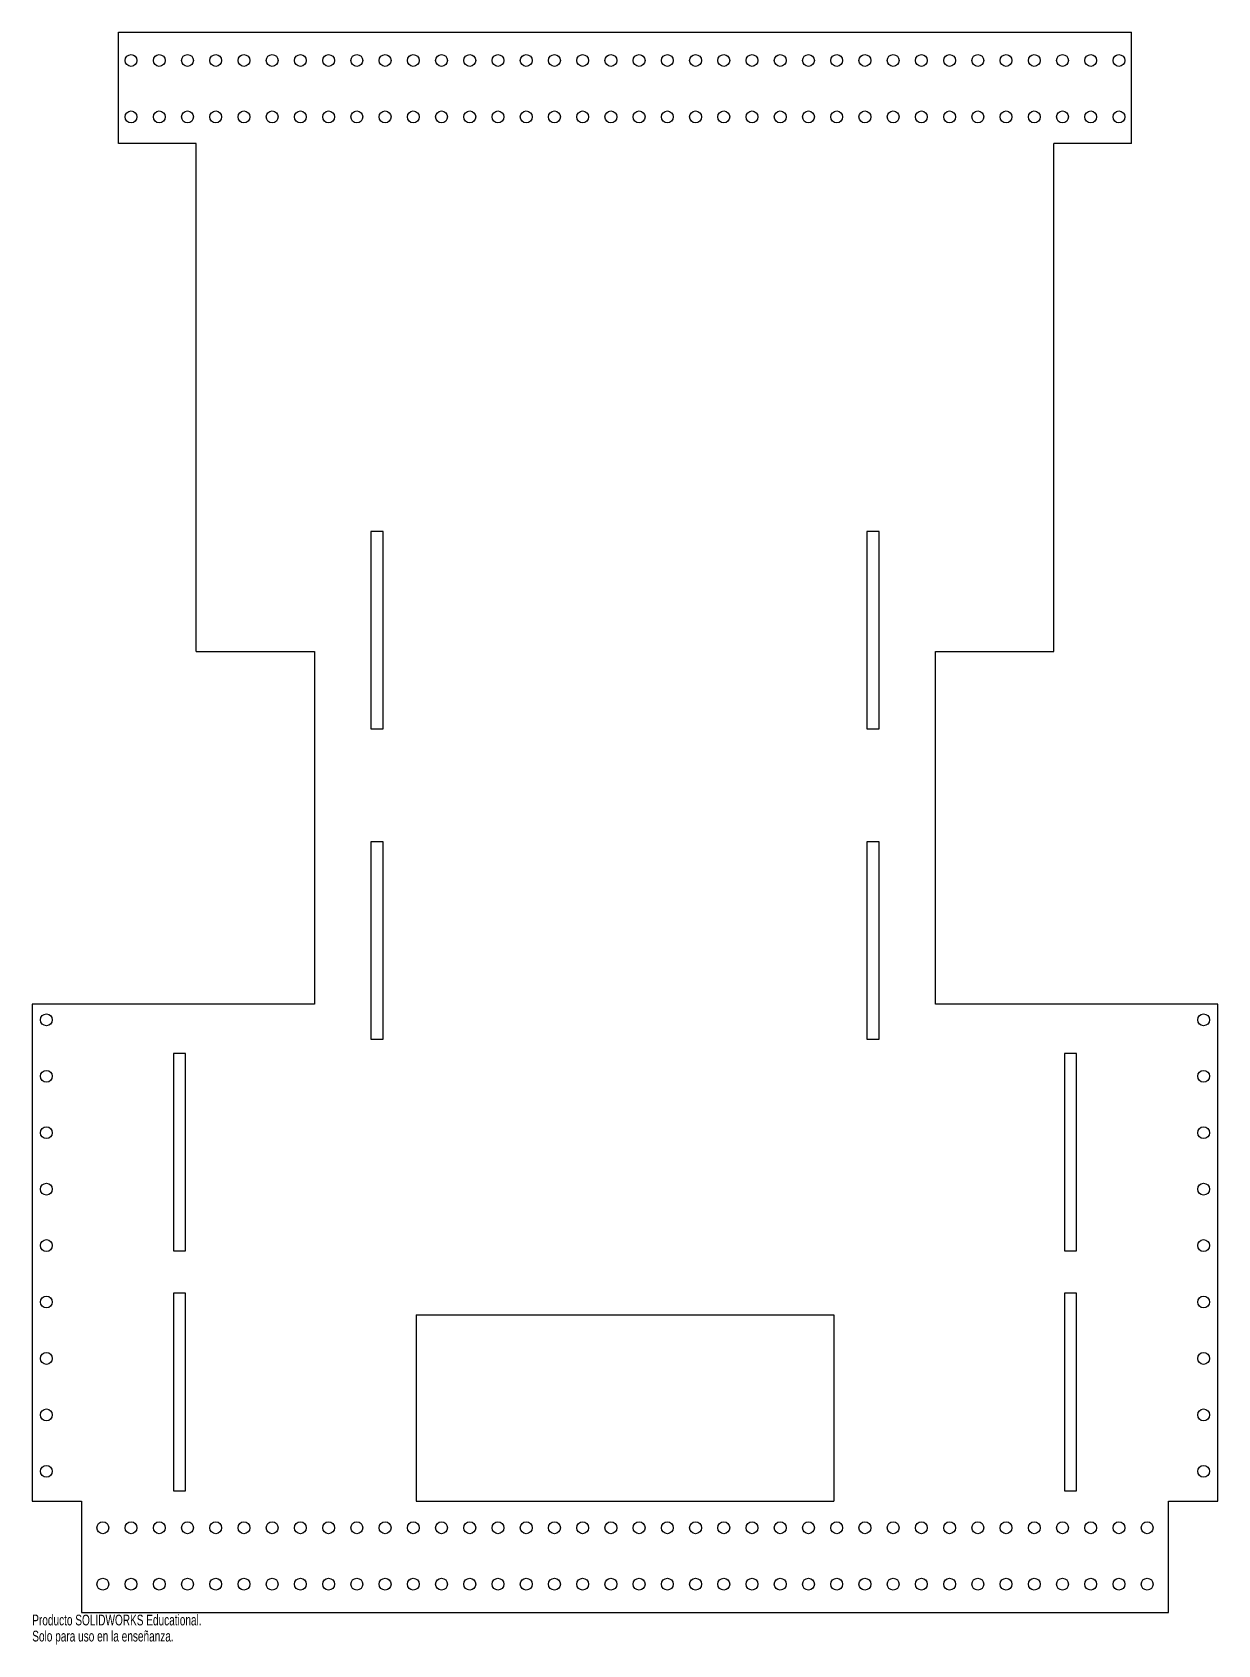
# Model space of a CAD drawing. Header units: inches. Extents: x -24.5 to -3.5, y -29.8 to -1.3.
import ezdxf

# ---------------------------------------------------------------- set-up
doc = ezdxf.new("R2010")
doc.units = ezdxf.units.IN
doc.header["$MEASUREMENT"] = 0
doc.styles.add('SLDTEXTSTYLE0', font='TXT', dxfattribs={"width": 0.7})

msp = doc.modelspace()

# ---------------------------------------------------------------- linework, layer by layer
at = {"color": 7, "linetype": 'Continuous', "lineweight": 25}
for p, q in [((-22.97, -1.251), (-5.03, -1.251)), ((-22.97, -3.221), (-22.97, -1.251)), ((-5.03, -3.221), (-5.03, -1.251)), ((-21.595, -3.221), (-22.97, -3.221)), ((-21.595, -12.221), (-21.595, -3.221)), ((-6.405, -12.221), (-6.405, -3.221)), ((-5.03, -3.221), (-6.405, -3.221)), ((-18.5, -10.096), (-18.5, -13.596)), ((-18.283, -10.096), (-18.5, -10.096)), ((-18.283, -13.596), (-18.283, -10.096)), ((-9.717, -10.096), (-9.717, -13.596)), ((-9.5, -10.096), (-9.717, -10.096)), ((-9.5, -13.596), (-9.5, -10.096)), ((-21.595, -12.221), (-19.5, -12.221)), ((-19.5, -12.221), (-19.5, -18.471)), ((-8.5, -12.221), (-6.405, -12.221)), ((-8.5, -18.471), (-8.5, -12.221)), ((-18.5, -13.596), (-18.283, -13.596)), ((-9.717, -13.596), (-9.5, -13.596)), ((-18.5, -15.596), (-18.5, -19.096)), ((-18.283, -15.596), (-18.5, -15.596)), ((-18.283, -19.096), (-18.283, -15.596)), ((-9.717, -15.596), (-9.717, -19.096)), ((-9.5, -15.596), (-9.717, -15.596)), ((-9.5, -19.096), (-9.5, -15.596)), ((-19.5, -18.471), (-24.5, -18.471)), ((-24.5, -18.471), (-24.5, -27.281)), ((-3.5, -18.471), (-8.5, -18.471)), ((-3.5, -27.281), (-3.5, -18.471)), ((-18.5, -19.096), (-18.283, -19.096)), ((-9.717, -19.096), (-9.5, -19.096)), ((-22, -19.346), (-22, -22.846)), ((-21.783, -19.346), (-22, -19.346)), ((-21.783, -22.846), (-21.783, -19.346)), ((-6.217, -19.346), (-6.217, -22.846)), ((-6, -19.346), (-6.217, -19.346)), ((-6, -22.846), (-6, -19.346)), ((-22, -22.846), (-21.783, -22.846)), ((-6.217, -22.846), (-6, -22.846)), ((-22, -23.596), (-22, -27.096)), ((-21.783, -23.596), (-22, -23.596)), ((-21.783, -27.096), (-21.783, -23.596)), ((-6.217, -23.596), (-6.217, -27.096)), ((-6, -23.596), (-6.217, -23.596)), ((-6, -27.096), (-6, -23.596)), ((-17.7, -23.981), (-10.3, -23.981)), ((-17.7, -23.981), (-17.7, -27.281)), ((-10.3, -23.981), (-10.3, -27.281)), ((-22, -27.096), (-21.783, -27.096)), ((-6.217, -27.096), (-6, -27.096)), ((-24.5, -27.281), (-23.625, -27.281)), ((-23.625, -27.281), (-23.625, -29.251)), ((-17.7, -27.281), (-10.3, -27.281)), ((-4.375, -29.251), (-4.375, -27.281)), ((-4.375, -27.281), (-3.5, -27.281)), ((-23.625, -29.251), (-4.375, -29.251))]:
    msp.add_line(p, q, dxfattribs=at)
for centre in [(-22.75, -1.751), (-22.25, -1.751), (-21.75, -1.751), (-21.25, -1.751), (-20.75, -1.751), (-20.25, -1.751), (-19.75, -1.751), (-19.25, -1.751), (-18.75, -1.751), (-18.25, -1.751), (-17.75, -1.751), (-17.25, -1.751), (-16.75, -1.751), (-16.25, -1.751), (-15.75, -1.751), (-15.25, -1.751), (-14.75, -1.751), (-14.25, -1.751), (-13.75, -1.751), (-13.25, -1.751), (-12.75, -1.751), (-12.25, -1.751), (-11.75, -1.751), (-11.25, -1.751), (-10.75, -1.751), (-10.25, -1.751), (-9.75, -1.751), (-9.25, -1.751), (-8.75, -1.751), (-8.25, -1.751), (-7.75, -1.751), (-7.25, -1.751), (-6.75, -1.751), (-6.25, -1.751), (-5.75, -1.751), (-5.25, -1.751), (-22.75, -2.751), (-22.25, -2.751), (-21.75, -2.751), (-21.25, -2.751), (-20.75, -2.751), (-20.25, -2.751), (-19.75, -2.751), (-19.25, -2.751), (-18.75, -2.751), (-18.25, -2.751), (-17.75, -2.751), (-17.25, -2.751), (-16.75, -2.751), (-16.25, -2.751), (-15.75, -2.751), (-15.25, -2.751), (-14.75, -2.751), (-14.25, -2.751), (-13.75, -2.751), (-13.25, -2.751), (-12.75, -2.751), (-12.25, -2.751), (-11.75, -2.751), (-11.25, -2.751), (-10.75, -2.751), (-10.25, -2.751), (-9.75, -2.751), (-9.25, -2.751), (-8.75, -2.751), (-8.25, -2.751), (-7.75, -2.751), (-7.25, -2.751), (-6.75, -2.751), (-6.25, -2.751), (-5.75, -2.751), (-5.25, -2.751), (-24.25, -18.751), (-3.75, -18.751), (-24.25, -19.751), (-3.75, -19.751), (-24.25, -20.751), (-3.75, -20.751), (-24.25, -21.751), (-3.75, -21.751), (-24.25, -22.751), (-3.75, -22.751), (-24.25, -23.751), (-3.75, -23.751), (-24.25, -24.751), (-3.75, -24.751), (-24.25, -25.751), (-3.75, -25.751), (-24.25, -26.751), (-3.75, -26.751), (-23.25, -27.751), (-22.75, -27.751), (-22.25, -27.751), (-21.75, -27.751), (-21.25, -27.751), (-20.75, -27.751), (-20.25, -27.751), (-19.75, -27.751), (-19.25, -27.751), (-18.75, -27.751), (-18.25, -27.751), (-17.75, -27.751), (-17.25, -27.751), (-16.75, -27.751), (-16.25, -27.751), (-15.75, -27.751), (-15.25, -27.751), (-14.75, -27.751), (-14.25, -27.751), (-13.75, -27.751), (-13.25, -27.751), (-12.75, -27.751), (-12.25, -27.751), (-11.75, -27.751), (-11.25, -27.751), (-10.75, -27.751), (-10.25, -27.751), (-9.75, -27.751), (-9.25, -27.751), (-8.75, -27.751), (-8.25, -27.751), (-7.75, -27.751), (-7.25, -27.751), (-6.75, -27.751), (-6.25, -27.751), (-5.75, -27.751), (-5.25, -27.751), (-4.75, -27.751), (-23.25, -28.751), (-22.75, -28.751), (-22.25, -28.751), (-21.75, -28.751), (-21.25, -28.751), (-20.75, -28.751), (-20.25, -28.751), (-19.75, -28.751), (-19.25, -28.751), (-18.75, -28.751), (-18.25, -28.751), (-17.75, -28.751), (-17.25, -28.751), (-16.75, -28.751), (-16.25, -28.751), (-15.75, -28.751), (-15.25, -28.751), (-14.75, -28.751), (-14.25, -28.751), (-13.75, -28.751), (-13.25, -28.751), (-12.75, -28.751), (-12.25, -28.751), (-11.75, -28.751), (-11.25, -28.751), (-10.75, -28.751), (-10.25, -28.751), (-9.75, -28.751), (-9.25, -28.751), (-8.75, -28.751), (-8.25, -28.751), (-7.75, -28.751), (-7.25, -28.751), (-6.75, -28.751), (-6.25, -28.751), (-5.75, -28.751), (-5.25, -28.751), (-4.75, -28.751)]:
    msp.add_circle(centre, 0.105, dxfattribs=at)

# ---------------------------------------------------------------- texts
at = {"color": 7, "linetype": 'Continuous', "char_height": 0.1903, "attachment_point": 1, "style": 'SLDTEXTSTYLE0'}
for s, insert in [('Producto SOLIDWORKS Educational.', (-24.5, -29.291)), ('Solo para uso en la enseñanza.', (-24.5, -29.576))]:
    msp.add_mtext(s, dxfattribs=dict(at, insert=insert))

doc.saveas('drawing.dxf')
